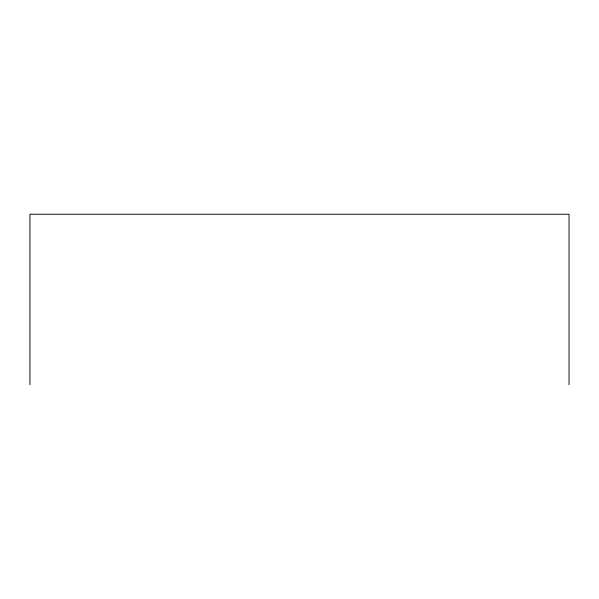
<?xml version="1.0" encoding="UTF-8"?>
<svg xmlns="http://www.w3.org/2000/svg" width="599" height="599" viewBox="0 0 599 599"><rect width="100%" height="100%" fill="white"/><g stroke="black" fill="none" stroke-linecap="round" stroke-linejoin="round"><path stroke-width="0.9" d="M569.05 384.768L569.05 214.232L29.95 214.232L29.95 384.768"/></g></svg>
